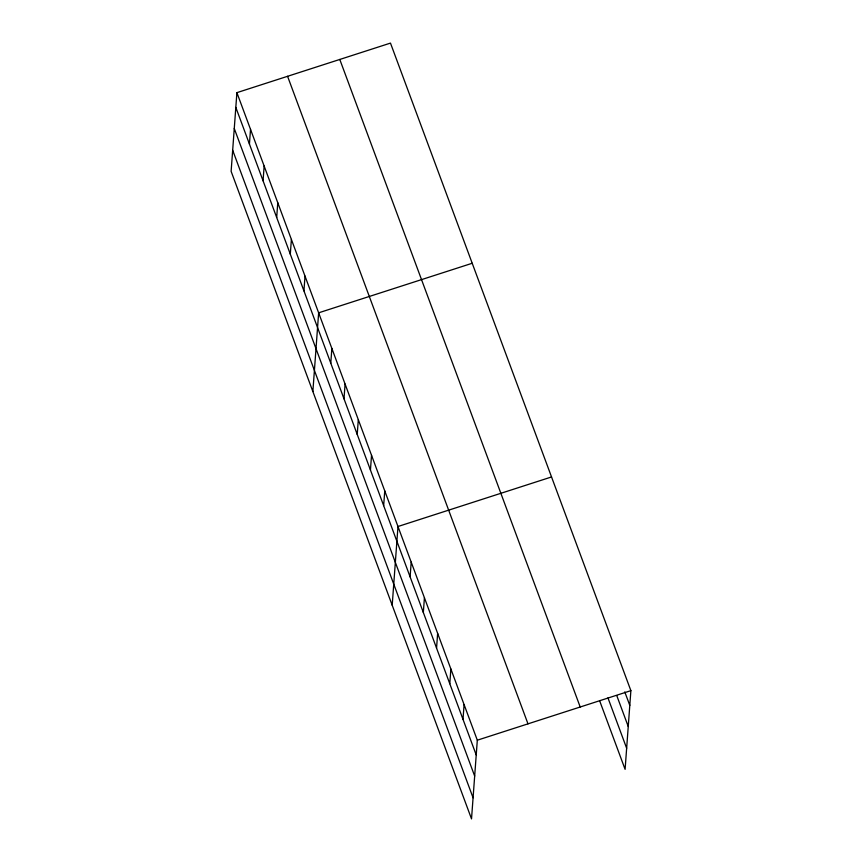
<?xml version="1.0" encoding="UTF-8"?>
<svg xmlns="http://www.w3.org/2000/svg" width="862" height="862" viewBox="0 0 862 862"><rect width="100%" height="100%" fill="white"/><g stroke="black" fill="none" stroke-linecap="round" stroke-linejoin="round"><path stroke-width="1.29" d="M236.899 92.654L231.124 171.344L471.525 818.9L477.311 740.199L236.899 92.654L390.475 43.1L630.876 690.656L625.101 769.346L599.564 700.569M249.441 144.094L250.519 129.343M263.061 180.794L264.149 166.043M276.691 217.483L277.769 202.732M290.311 254.182L291.388 239.431M303.93 290.871L305.019 276.12M312.863 391.52L318.638 312.82L472.214 263.266M330.782 363.182L331.859 348.431M344.003 398.804L345.08 384.053M357.224 434.416L358.312 419.665M370.445 470.027L371.533 455.276M383.665 505.649L384.754 490.898M392.199 605.21L397.975 526.51L551.54 476.955M410.118 576.872L411.196 562.121M423.339 612.494L424.416 597.743M436.56 648.105L437.637 633.354M449.781 683.717L450.869 668.977M463.002 719.339L464.09 704.588M477.311 740.199L630.876 690.656M624.778 691.895L629.799 705.396M616.847 695.796L628.247 726.504M607.958 697.897L626.652 748.248M339.79 59.456L580.201 707.002M287.574 76.298L527.986 723.854M235.822 107.405L476.223 754.95M234.27 128.503L474.671 776.059M232.675 150.247L473.076 797.803"/></g></svg>
